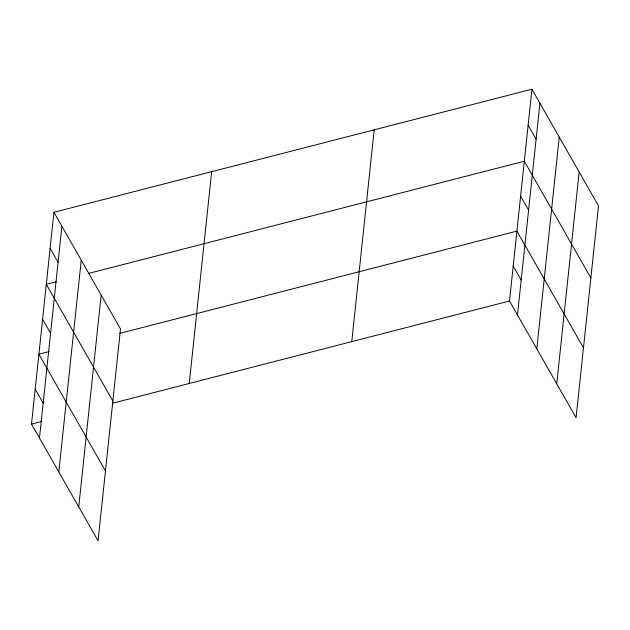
<?xml version="1.0" encoding="UTF-8"?>
<svg xmlns="http://www.w3.org/2000/svg" width="630" height="630" viewBox="0 0 630 630"><rect width="100%" height="100%" fill="white"/><g stroke="black" fill="none" stroke-linecap="round" stroke-linejoin="round"><path stroke-width="0.94" d="M53.928 212.294L120.495 328.994L98.059 540.792L31.5 424.092L53.928 212.294L531.941 89.208L598.5 205.908L576.072 417.706L509.505 301.006L531.941 89.208M39.477 438.078L61.905 226.28M58.811 471.972L81.239 260.174M78.726 506.898L101.162 295.1M189.244 383.473L211.672 171.675M351.768 341.625L374.196 129.827M517.482 314.992L539.918 103.194M536.815 348.886L559.251 137.088M556.739 383.812L579.167 172.014M56.629 281.649L46.305 284.311L112.864 401.003M88.554 273.428L524.31 161.225L590.877 277.917M49.227 351.54L38.902 354.202L105.462 470.894M119.653 333.412L516.907 231.115L583.474 347.807M31.5 424.092L41.832 421.438M112.25 403.302L509.505 301.006M528.129 125.22L536.098 139.198M520.608 196.166L528.586 210.152M513.206 266.065L521.183 280.051M50.117 248.299L58.094 262.285M42.604 319.252L50.581 333.238M35.201 389.151L43.179 403.129"/></g></svg>
